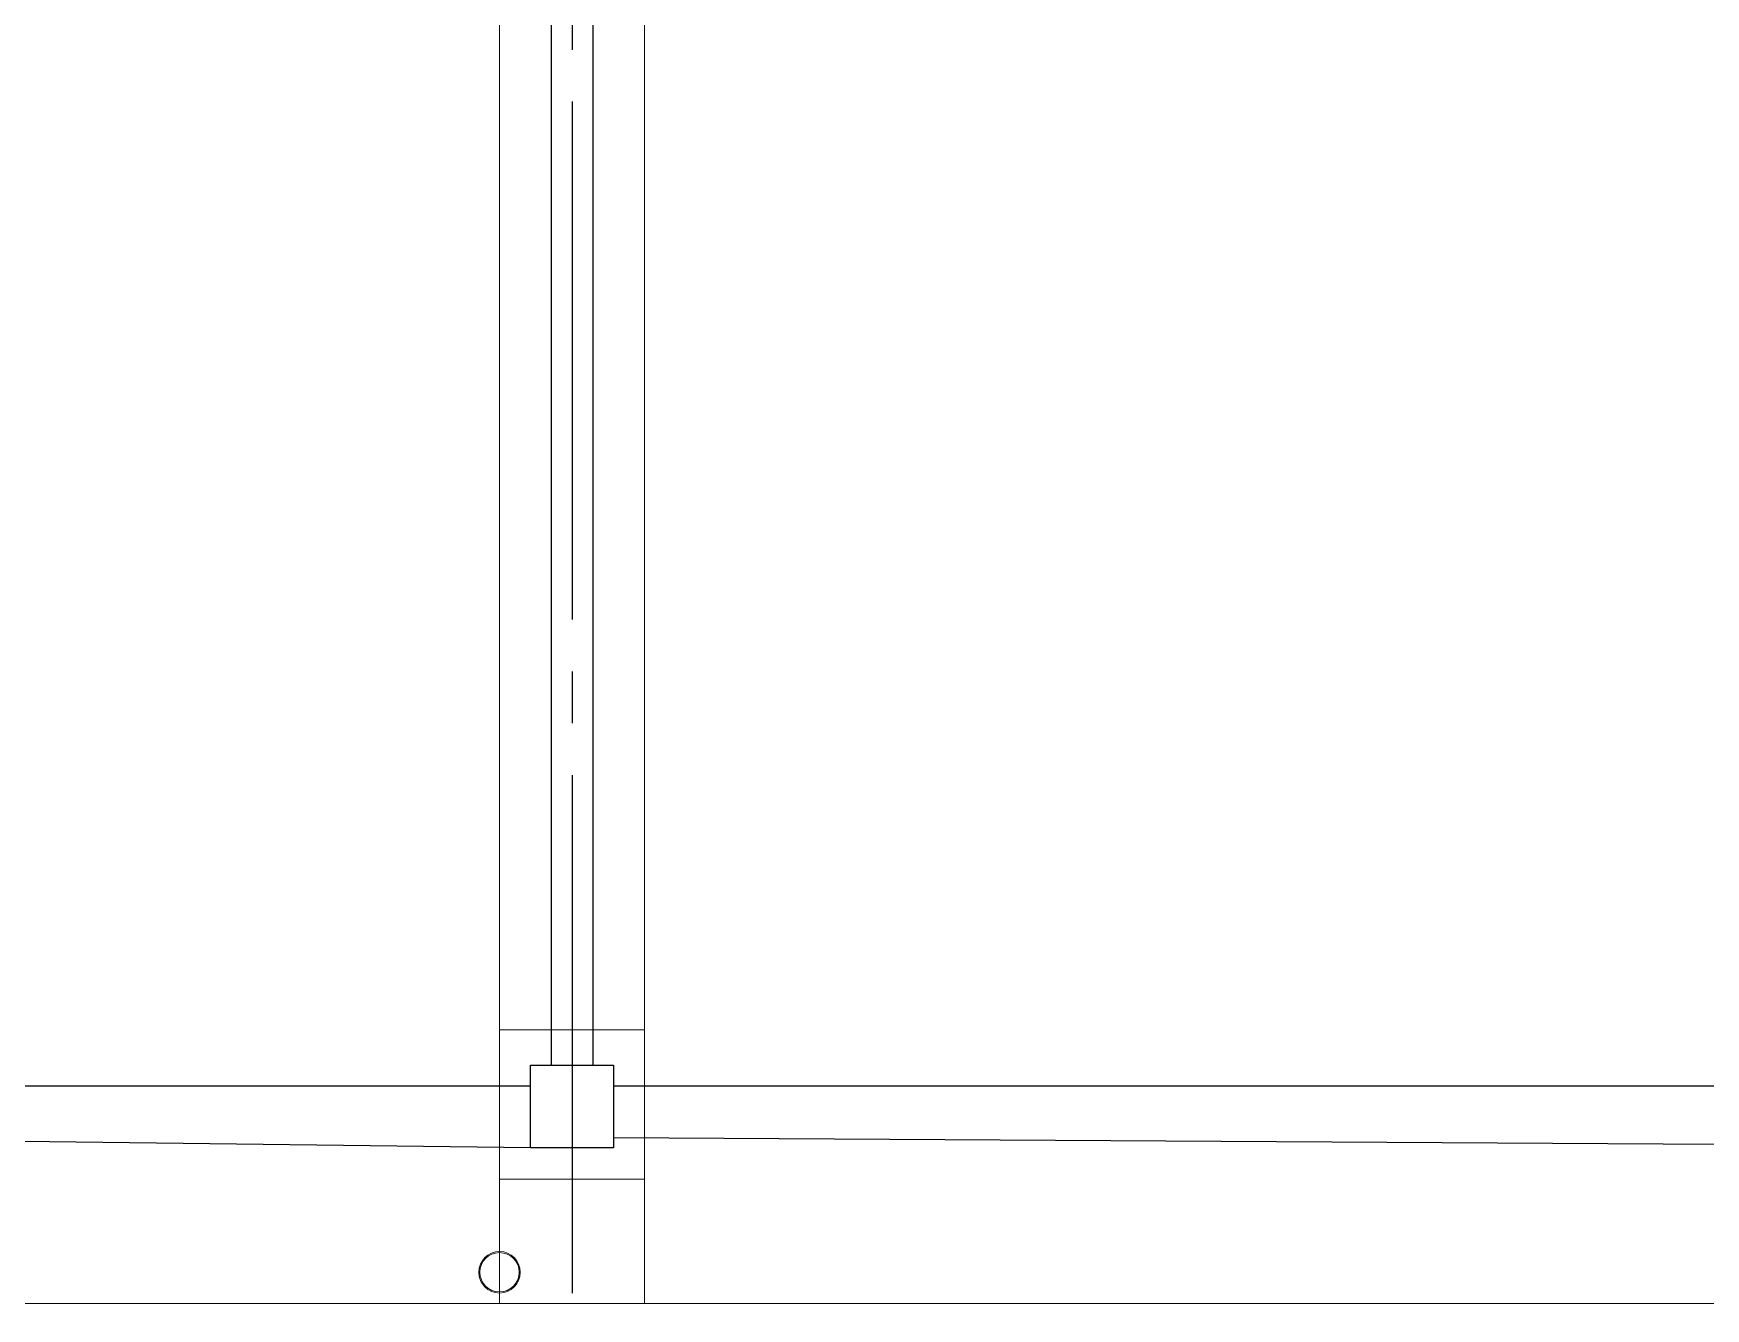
# Model space of a CAD drawing. Header units: millimetres. Extents: x -960 to 41501, y -1010 to 11880.
# Drawn here: x 8260 to 9067, y 9052 to 9668 of the extents above; entities that cross this region are included whole.
import ezdxf
from ezdxf.enums import TextEntityAlignment as Align

# ---------------------------------------------------------------- set-up
doc = ezdxf.new("R2010")
doc.units = ezdxf.units.MM
doc.header["$LTSCALE"] = 100
doc.linetypes.add('X-S-FAB-L10$0$COL-CEN-LIN', pattern=[3.25, 2.5, -0.25, 0.25, -0.25])
for name, color, linetype in [('0-xref', 7, 'Continuous'), ('X-S-FAB-L10$0$0-DIM-TXT', 8, 'Continuous'), ('X-S-FAB-L10$0$A-OBJE-MEP', 8, 'Continuous'), ('X-S-FAB-L10$0$BLOCK', 8, 'Continuous'), ('X-S-FAB-L10$0$CCL', 8, 'X-S-FAB-L10$0$COL-CEN-LIN'), ('X-S-FAB-L10$0$COL-S', 8, 'Continuous'), ('X-S-FAB-L10$0$S-BEAM-SHOW', 8, 'Continuous'), ('X-S-FAB-L10$0$S-FNDN', 8, 'Continuous'), ('X-S-FAB-L10$0$S-SLAB-SHOW', 8, 'Continuous'), ('X-S-FAB-L10$0$Steel Frame-188K', 8, 'Continuous')]:
    doc.layers.add(name, color=color, linetype=linetype)
doc.styles.add('X-S-FAB-L10$0$CHINA', font='simplex.shx', dxfattribs={"width": 0.75, "bigfont": 'chineset.shx'})
doc.styles.add('X-S-FAB-L10$0$Standard', font='', dxfattribs={"width": 0.8})
doc.styles.add('X-S-FAB-L10$0$TG_NOTE_TEXT', font='simplex.shx', dxfattribs={"width": 0.75, "bigfont": 'chineset.shx'})
doc.styles.get('X-S-FAB-L10$0$Standard').set_extended_font_data('Microsoft JhengHei')

# ---------------------------------------------------------------- blocks, each defined once
blk = doc.blocks.new('X-S-FAB-L10$0$FAB2-L05')
at = {"layer": 'X-S-FAB-L10$0$CCL'}
blk.add_line((-17640, 11005), (-17640, 0), dxfattribs=at)
at = {"layer": 'X-S-FAB-L10$0$COL-S'}
blk.add_lwpolyline([(-17660, 9890), (-17620, 9890), (-17620, 9850), (-17660, 9850)], close=True, dxfattribs=at)
blk = doc.blocks.new('X-S-FAB-L10')
at = {"layer": 'X-S-FAB-L10$0$A-OBJE-MEP', "lineweight": 0, "flags": 128}
blk.add_lwpolyline([(8494.5, 9070, 1), (8475.5, 9070, 1)], format="xyb", close=True, dxfattribs=at)
at = {"layer": 'X-S-FAB-L10$0$A-OBJE-MEP', "lineweight": 0}
blk.add_circle((8485, 9070), 10, dxfattribs=at)
at = {"layer": 'X-S-FAB-L10$0$COL-S'}
for p, q in [((8500, 9170), (8540, 9170)), ((8500, 9130), (8500, 9170)), ((8540, 9170), (8540, 9130)), ((8540, 9130), (8500, 9130))]:
    blk.add_line(p, q, dxfattribs=at)
at = {"layer": 'X-S-FAB-L10$0$S-BEAM-SHOW', "lineweight": 0, "flags": 128}
for points in [[(8485, 9878), (8485, 9187)], [(8555, 9878), (8555, 9187)], [(8485, 9187), (8555, 9187)], [(8485, 9187), (8485, 9115)], [(8555, 9115), (8555, 9187)], [(8485, 9115), (8555, 9115)], [(8485, 9115), (8485, 9055)], [(8555, 9115), (8555, 9055)], [(8485, 9055), (8555, 9055)]]:
    blk.add_lwpolyline(points, dxfattribs=at)
at = {"layer": 'X-S-FAB-L10$0$S-FNDN', "lineweight": 0, "flags": 128}
blk.add_lwpolyline([(11935, 9055), (4350, 9055), (4350, 7470), (9330, 7470), (9330, -55), (11935, -55), (11935, 4530), (11070, 4530), (11070, 5003), (11935, 5003)], close=True, dxfattribs=at)
at = {"layer": 'X-S-FAB-L10$0$S-SLAB-SHOW', "lineweight": 0, "flags": 128}
blk.add_lwpolyline([(8063, 9055), (11917, 9055), (11917, 9950), (8063, 9950)], close=True, dxfattribs=at)
at = {"layer": 'X-S-FAB-L10$0$Steel Frame-188K'}
blk.add_lwpolyline([(10180, 9130), (9380, 9133.23), (9380, 9130), (9340, 9130), (8540, 9134.88), (8540, 9130), (8500, 9130), (7700, 9140), (7700, 9130), (7660, 9130), (7660, 9170), (7670, 9170), (7670, 9396.09), (6850, 9396.09), (6850, 9195), (6885, 9195), (6885, 9105), (6795, 9105), (6795, 9140), (6045, 9140)], dxfattribs=at)
for points in [[(8510, 9894), (8500, 9894), (8500, 9904), (7700, 9904), (7700, 9894), (7690, 9894), (7690, 9170), (7700, 9170), (7700, 9160), (8500, 9160), (8500, 9170), (8510, 9170)], [(9350, 9904), (8540, 9904), (8540, 9894), (8530, 9894), (8530, 9170), (8540, 9170), (8540, 9160), (9340, 9160), (9340, 9170), (9350, 9170)]]:
    blk.add_lwpolyline(points, close=True, dxfattribs=at)
at = {"layer": 'X-S-FAB-L10$0$BLOCK'}
blk.add_blockref('X-S-FAB-L10$0$FAB2-L05', (26160, -720), dxfattribs=at)
at = {"style": 'X-S-FAB-L10$0$TG_NOTE_TEXT', "width": 0.5, "flags": 1}
for p in [(7463.3, 9020), (18268.25, 8649), (11197.77, 4800.17), (16485.8, 4800.17), (25420.27, 2635), (13360, 320, 0), (7463.3, -33.33)]:
    blk.add_attdef('WH', text='', height=20, dxfattribs=at).set_placement(p, align=Align.BOTTOM_LEFT)
at = {"width": 0.5}
for style, p in [('X-S-FAB-L10$0$TG_NOTE_TEXT', (7585, 9020)), ('X-S-FAB-L10$0$TG_NOTE_TEXT', (18389.95, 8649)), ('X-S-FAB-L10$0$TG_NOTE_TEXT', (11117.5, 4813.5)), ('X-S-FAB-L10$0$TG_NOTE_TEXT', (16607.5, 4813.5)), ('X-S-FAB-L10$0$TG_NOTE_TEXT', (25350, 2635)), ('X-S-FAB-L10$0$Standard', (13129.37, 325, 0)), ('X-S-FAB-L10$0$TG_NOTE_TEXT', (7585, -20))]:
    blk.add_attdef('DESC', text='', height=10, dxfattribs=dict(at, style=style)).set_placement(p, align=Align.BOTTOM_LEFT)
for tag, style, p in [('TYPE', 'X-S-FAB-L10$0$TG_NOTE_TEXT', (7619.29, 9020)), ('NO', 'X-S-FAB-L10$0$TG_NOTE_TEXT', (7650.1, 9020)), ('TYPE', 'X-S-FAB-L10$0$TG_NOTE_TEXT', (18424.24, 8649)), ('NO', 'X-S-FAB-L10$0$TG_NOTE_TEXT', (18455.05, 8649)), ('NO', 'X-S-FAB-L10$0$TG_NOTE_TEXT', (11088.6, 4813.5)), ('TYPE', 'X-S-FAB-L10$0$TG_NOTE_TEXT', (11151.79, 4813.5)), ('TYPE', 'X-S-FAB-L10$0$TG_NOTE_TEXT', (16641.79, 4813.5)), ('NO', 'X-S-FAB-L10$0$TG_NOTE_TEXT', (16672.6, 4813.5)), ('NO', 'X-S-FAB-L10$0$TG_NOTE_TEXT', (25313, 2635)), ('TYPE', 'X-S-FAB-L10$0$TG_NOTE_TEXT', (25350, 2635)), ('NO', 'X-S-FAB-L10$0$Standard', (13100, 320, 0)), ('TYPE', 'X-S-FAB-L10$0$Standard', (13129.37, 320, 0)), ('TYPE', 'X-S-FAB-L10$0$TG_NOTE_TEXT', (7619.29, -20)), ('NO', 'X-S-FAB-L10$0$TG_NOTE_TEXT', (7650.1, -20))]:
    blk.add_attdef(tag, text='', height=10, dxfattribs=dict(at, style=style)).set_placement(p, align=Align.BOTTOM_RIGHT)
for rotation, style, p in [(180, 'X-S-FAB-L10$0$Standard', (317.62, 7480)), (180, 'X-S-FAB-L10$0$Standard', (1217.62, 7480)), (90, 'X-S-FAB-L10$0$TG_NOTE_TEXT', (24310, 3647.5)), (270, 'X-S-FAB-L10$0$TG_NOTE_TEXT', (17080, 1605))]:
    blk.add_attdef('DESC', text='', height=10, rotation=rotation, dxfattribs=dict(at, style=style)).set_placement(p, align=Align.BOTTOM_LEFT)
for tag, rotation, style, p in [('TYPE', 180, 'X-S-FAB-L10$0$Standard', (317.62, 7480)), ('NO', 180, 'X-S-FAB-L10$0$Standard', (347, 7480)), ('TYPE', 180, 'X-S-FAB-L10$0$Standard', (1217.62, 7480)), ('NO', 180, 'X-S-FAB-L10$0$Standard', (1247, 7480)), ('TYPE', 90, 'X-S-FAB-L10$0$TG_NOTE_TEXT', (24310, 3647.5)), ('NO', 90, 'X-S-FAB-L10$0$TG_NOTE_TEXT', (24310, 3610.5)), ('TYPE', 270, 'X-S-FAB-L10$0$TG_NOTE_TEXT', (17080, 1605)), ('NO', 270, 'X-S-FAB-L10$0$TG_NOTE_TEXT', (17080, 1573))]:
    blk.add_attdef(tag, text='', height=10, rotation=rotation, dxfattribs=dict(at, style=style)).set_placement(p, align=Align.BOTTOM_RIGHT)
at = {"style": 'X-S-FAB-L10$0$TG_NOTE_TEXT', "width": 0.5, "flags": 1}
for rotation, p in [(180, (43, 7480)), (180, (943, 7480)), (90, (24310, 3717.77)), (270, (17080, 1711.7))]:
    blk.add_attdef('WH', text='', height=20, rotation=rotation, dxfattribs=at).set_placement(p, align=Align.BOTTOM_LEFT)
at = {"layer": 'X-S-FAB-L10$0$0-DIM-TXT', "style": 'X-S-FAB-L10$0$CHINA', "width": 0.75}
for p in [(667.41, 7855.1, -2689.4), (22627.35, 6728.81), (25644.72, 6728.81), (24778.79, 5569.05), (1118.25, 4980), (417.8, 4594.62), (23874.84, 4355), (22927.43, 4330.12), (23749.87, 3901.37), (417.8, 3765.24), (1118.25, 3730), (417.8, 3115.79), (536.88, 2227.83), (16908.99, 1782.65), (888.44, 880.47), (16977.43, 750), (18878.84, 750), (25641.22, 553.23), (21364.03, 526.89)]:
    blk.add_attdef('HIG', text='', height=80, dxfattribs=at).set_placement(p, align=Align.MIDDLE_LEFT)

msp = doc.modelspace()

# ---------------------------------------------------------------- block references
at = {"layer": '0-xref'}
msp.add_blockref('X-S-FAB-L10', (0, 0), dxfattribs=at)

doc.saveas('drawing.dxf')
